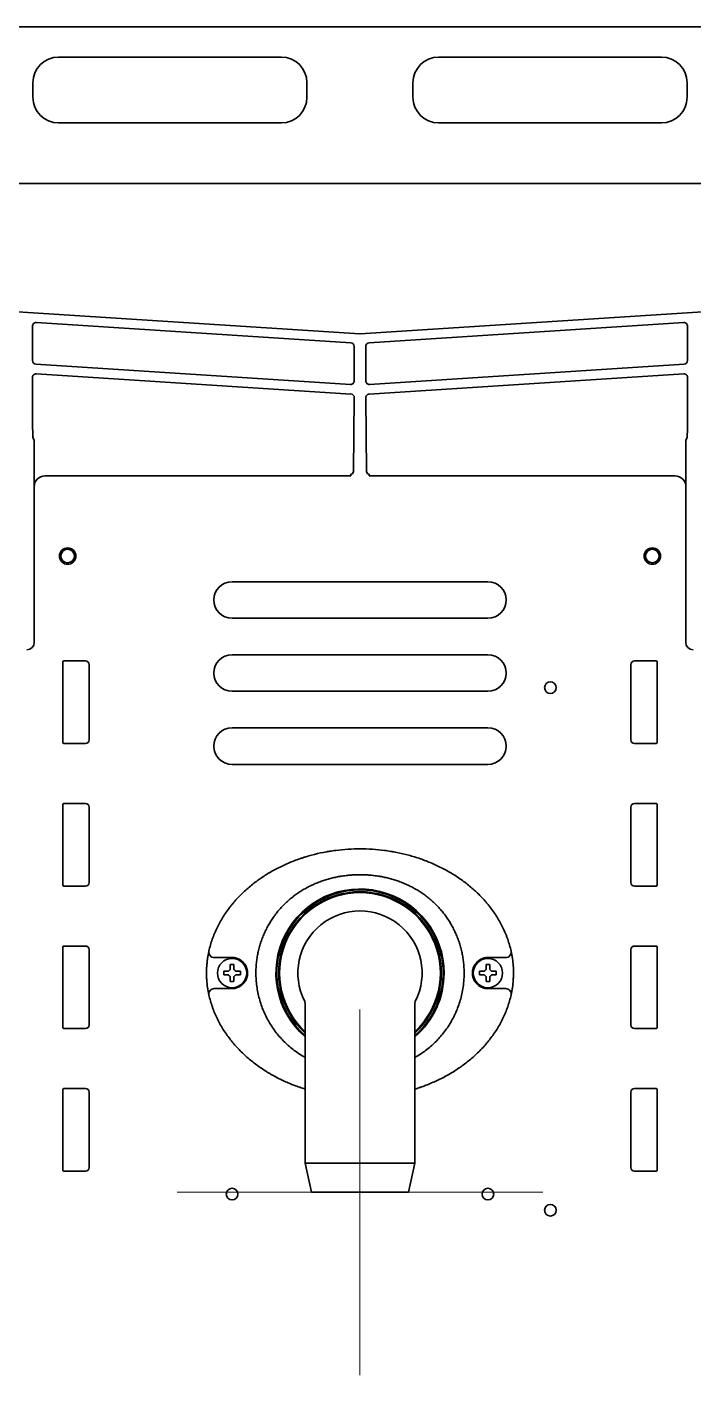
# Model space of a CAD drawing. Extents: x 6336 to 10269, y -393 to 3204.
# Drawn here: x 8711.9 to 8894.2, y 2776.6 to 3145.5 of the extents above; entities that cross this region are included whole.
import ezdxf

# ---------------------------------------------------------------- set-up
doc = ezdxf.new("R2010")
doc.units = 0
doc.header["$LTSCALE"] = 5
doc.layers.get('0').update_dxf_attribs({"linetype": 'CONTINUOUS', "lineweight": 0})
doc.layers.add('1', color=7, linetype='CONTINUOUS', true_color=0xffffff)

msp = doc.modelspace()

# ---------------------------------------------------------------- linework, layer by layer
at = {"color": 6}
for p, q in [((8803.07, 2876.63), (8803.07, 2776.63)), ((8753.07, 2826.63), (8853.07, 2826.63))]:
    msp.add_line(p, q, dxfattribs=at)
at = {"layer": '1', "color": 7, "linetype": 'Continuous', "lineweight": 35}
for p, q in [((9175.07, 3145.53), (8431.07, 3145.53)), ((8781.57, 3137.28), (8720.57, 3137.28)), ((8885.57, 3137.28), (8824.57, 3137.28)), ((8713.57, 3130.28), (8713.57, 3126.28)), ((8788.57, 3126.28), (8788.57, 3130.28)), ((8817.57, 3130.28), (8817.57, 3126.28)), ((8892.57, 3126.28), (8892.57, 3130.28)), ((8720.57, 3119.28), (8781.57, 3119.28)), ((8824.57, 3119.28), (8885.57, 3119.28)), ((9123.12, 3102.69), (8483.03, 3102.69)), ((9123.12, 3102.68), (8483.03, 3102.68)), ((8803.01, 3061.55), (8703.23, 3067.98)), ((8902.92, 3067.98), (8803.14, 3061.55)), ((8713.44, 3054.23), (8713.44, 3063.64)), ((8714.51, 3064.63), (8800.57, 3059.09)), ((8805.58, 3059.09), (8891.64, 3064.63)), ((8892.7, 3063.64), (8892.7, 3054.23)), ((8801.5, 3058.09), (8801.5, 3048.69)), ((8804.64, 3048.69), (8804.64, 3058.09)), ((8714.38, 3053.23), (8800.44, 3047.69)), ((8891.77, 3053.23), (8805.71, 3047.69)), ((8713.44, 3049.61), (8713.44, 3041.63)), ((8800.57, 3045.06), (8714.51, 3050.61)), ((8805.58, 3045.06), (8891.64, 3050.61)), ((8892.7, 3049.61), (8892.7, 3041.63)), ((8801.29, 3023.92), (8801.51, 3044.1)), ((8804.85, 3023.92), (8804.64, 3044.06)), ((8713.58, 3033.24), (8713.88, 3032.34)), ((8892.56, 3033.24), (8892.26, 3032.34)), ((8713.88, 3032.34), (8713.88, 3022.12)), ((8892.26, 3032.34), (8892.26, 3022.12)), ((8716.9, 3022.69), (8800.56, 3022.69)), ((8800.56, 3023.19), (8800.56, 3022.69)), ((8801.06, 3023.24), (8801.29, 3023.92)), ((8805.08, 3023.24), (8804.85, 3023.92)), ((8805.58, 3023.19), (8805.58, 3022.69)), ((8889.25, 3022.69), (8805.58, 3022.69)), ((8713.9, 3019.69), (8713.94, 3019.56)), ((8713.94, 2977.12), (8713.94, 3019.56)), ((8892.25, 3019.69), (8892.2, 3019.56)), ((8892.2, 2977.12), (8892.2, 3019.56)), ((8768.07, 2993.73), (8838.07, 2993.73)), ((8838.07, 2983.73), (8768.07, 2983.73)), ((8768.07, 2973.73), (8838.07, 2973.73)), ((8721.77, 2949.73), (8721.77, 2971.73)), ((8722.07, 2972.03), (8727.97, 2972.03)), ((8728.97, 2971.03), (8728.97, 2950.43)), ((8877.17, 2971.03), (8877.17, 2950.43)), ((8884.07, 2972.03), (8878.17, 2972.03)), ((8884.37, 2949.73), (8884.37, 2971.73)), ((8838.07, 2963.73), (8768.07, 2963.73)), ((8768.07, 2953.73), (8838.07, 2953.73)), ((8727.97, 2949.43), (8722.07, 2949.43)), ((8878.17, 2949.43), (8884.07, 2949.43)), ((8838.07, 2943.73), (8768.07, 2943.73)), ((8722.07, 2933.03), (8727.97, 2933.03)), ((8884.07, 2933.03), (8878.17, 2933.03)), ((8721.77, 2910.73), (8721.77, 2932.73)), ((8728.97, 2932.03), (8728.97, 2911.43)), ((8877.17, 2932.03), (8877.17, 2911.43)), ((8884.37, 2910.73), (8884.37, 2932.73)), ((8727.97, 2910.43), (8722.07, 2910.43)), ((8878.17, 2910.43), (8884.07, 2910.43)), ((8721.77, 2871.73), (8721.77, 2893.73)), ((8722.07, 2894.03), (8727.97, 2894.03)), ((8728.97, 2893.03), (8728.97, 2872.43)), ((8877.17, 2893.03), (8877.17, 2872.43)), ((8884.07, 2894.03), (8878.17, 2894.03)), ((8884.37, 2871.73), (8884.37, 2893.73)), ((8765.77, 2886.63), (8765.77, 2887.13)), ((8765.77, 2886.13), (8765.77, 2886.63)), ((8770.37, 2887.13), (8770.37, 2886.63)), ((8770.37, 2886.63), (8770.37, 2886.13)), ((8835.77, 2886.63), (8835.77, 2887.13)), ((8835.77, 2886.13), (8835.77, 2886.63)), ((8840.37, 2887.13), (8840.37, 2886.63)), ((8840.37, 2886.63), (8840.37, 2886.13)), ((8787.94, 2878.88), (8788.07, 2878.19)), ((8788.07, 2878.19), (8788.07, 2834.63)), ((8818.07, 2834.63), (8818.07, 2878.26)), ((8818.23, 2878.94), (8818.21, 2878.88)), ((8727.97, 2871.43), (8722.07, 2871.43)), ((8878.17, 2871.43), (8884.07, 2871.43)), ((8721.77, 2832.73), (8721.77, 2854.73)), ((8722.07, 2855.03), (8727.97, 2855.03)), ((8728.97, 2854.03), (8728.97, 2833.43)), ((8877.17, 2854.03), (8877.17, 2833.43)), ((8884.07, 2855.03), (8878.17, 2855.03)), ((8884.37, 2832.73), (8884.37, 2854.73)), ((8788.07, 2834.63), (8789.82, 2826.63)), ((8788.07, 2834.63), (8803.07, 2834.63)), ((8803.07, 2834.63), (8818.07, 2834.63)), ((8816.32, 2826.63), (8818.07, 2834.63)), ((8727.97, 2832.43), (8722.07, 2832.43)), ((8878.17, 2832.43), (8884.07, 2832.43)), ((8789.82, 2826.63), (8803.07, 2826.63)), ((8803.07, 2826.63), (8816.32, 2826.63))]:
    msp.add_line(p, q, dxfattribs=at)
for centre, radius in [((8723.07, 3000.73), 2.25), ((8883.07, 3000.73), 2.25), ((8723.07, 3000.73), 1.85), ((8883.07, 3000.73), 1.85), ((8855.17, 2964.73), 1.6), ((8768.07, 2886.63), 4), ((8838.07, 2886.63), 4), ((8768.07, 2826.13), 1.6), ((8838.07, 2826.13), 1.6), ((8855.17, 2821.73), 1.6)]:
    msp.add_circle(centre, radius, dxfattribs=at)
for centre, radius, start, end in [((8720.57, 3130.28), 7, 90, 180), ((8781.57, 3130.28), 7, 0, 90), ((8824.57, 3130.28), 7, 90, 180), ((8885.57, 3130.28), 7, 0, 90), ((8720.57, 3126.28), 7, 180, 270), ((8781.57, 3126.28), 7, 270, 0), ((8824.57, 3126.28), 7, 180, 270), ((8885.57, 3126.28), 7, 270, 0), ((8768.07, 2988.73), 5, 90, 270), ((8838.07, 2988.73), 5, 270, 90), ((8768.07, 2968.73), 5, 90, 270), ((8838.07, 2968.73), 5, 270, 90), ((8722.07, 2971.73), 0.3, 90, 180), ((8727.97, 2971.03), 1, 0, 90), ((8878.17, 2971.03), 1, 90, 180), ((8884.07, 2971.73), 0.3, 0, 90), ((8768.07, 2948.73), 5, 90, 270), ((8838.07, 2948.73), 5, 270, 90), ((8722.07, 2949.73), 0.3, 180, 270), ((8727.97, 2950.43), 1, 270, 0), ((8878.17, 2950.43), 1, 180, 270), ((8884.07, 2949.73), 0.3, 270, 0), ((8722.07, 2932.73), 0.3, 90, 180), ((8727.97, 2932.03), 1, 0, 90), ((8878.17, 2932.03), 1, 90, 180), ((8884.07, 2932.73), 0.3, 0, 90), ((8722.07, 2910.73), 0.3, 180, 270), ((8727.97, 2911.43), 1, 270, 0), ((8878.17, 2911.43), 1, 180, 270), ((8884.07, 2910.73), 0.3, 270, 0), ((8803.07, 2886.63), 23, 0, 229.2919), ((8803.07, 2886.63), 22.75, 311.2537, 228.7462), ((8803.07, 2886.63), 22.25, 90, 227.6156), ((8803.07, 2886.63), 22, 312.9883, 227.0118), ((8803.07, 2886.63), 22.25, 312.3844, 90), ((8803.07, 2886.63), 17, 332.905, 207.0951), ((8722.07, 2893.73), 0.3, 90, 180), ((8727.97, 2893.03), 1, 0, 90), ((8878.17, 2893.03), 1, 90, 180), ((8884.07, 2893.73), 0.3, 0, 90), ((8803.07, 2886.63), 23, 310.7025, 0), ((8722.07, 2871.73), 0.3, 180, 270), ((8727.97, 2872.43), 1, 270, 0), ((8878.17, 2872.43), 1, 180, 270), ((8884.07, 2871.73), 0.3, 270, 0), ((8722.07, 2854.73), 0.3, 90, 180), ((8727.97, 2854.03), 1, 0, 90), ((8878.17, 2854.03), 1, 90, 180), ((8884.07, 2854.73), 0.3, 0, 90), ((8727.97, 2833.43), 1, 270, 0), ((8878.17, 2833.43), 1, 180, 270), ((8722.07, 2832.73), 0.3, 180, 270), ((8884.07, 2832.73), 0.3, 270, 0)]:
    msp.add_arc(centre, radius, start, end, dxfattribs=at)
for centre, major_axis, ratio, start_param, end_param in [((8714.44, 3063.64), (0.31, -0.951), 0.999681, 2.763221, 4.39732), ((8891.7, 3063.64), (-0.31, -0.951), 0.999681, 1.885865, 3.519964), ((8800.5, 3058.09), (-0.322, -0.947), 0.999705, 1.898664, 3.404327), ((8803.07, 3062.55), (0, -1), 0.999724, 6.218957, 6.347414), ((8805.64, 3058.09), (0.322, -0.947), 0.999705, 2.878858, 4.384521), ((8714.44, 3054.23), (-0.322, -0.947), 0.999705, 5.040257, 6.54592), ((8891.7, 3054.23), (0.322, -0.947), 0.999705, 6.020451, 7.526114), ((8800.5, 3048.69), (0.31, -0.951), 0.999681, 5.904814, 7.538913), ((8805.64, 3048.69), (-0.31, -0.951), 0.999681, 5.027458, 6.661557), ((8800.51, 3044.1), (-0.323, -0.95), 0.997066, 1.898664, 3.404327), ((8892.56, 3041.63), (0, 8.4), 0.017452, 3.19388, 4.712309), ((8800.56, 3023.24), (0.5, 0), 0.104816, 4.712389, 6.265732), ((8805.58, 3023.24), (0.5, 0), 0.104816, 3.159046, 4.712389), ((8889.25, 3019.68), (-0.95, -2.85), 0.997972, 1.89276, 3.462643), ((8894.2, 2977.12), (-0.63, -1.9), 0.999618, 5.034353, 6.604236), ((8763.2, 2892.3), (1.46, -0.32), 0.959106, 3.141593, 4.921712), ((8842.95, 2892.3), (-1.46, -0.32), 0.959106, 1.361474, 3.141593), ((8842.95, 2880.95), (-1.46, 0.32), 0.959106, 3.141593, 4.921712)]:
    msp.add_ellipse(centre, major_axis=major_axis, ratio=ratio, start_param=start_param, end_param=end_param, dxfattribs=at)
at = {"layer": '1', "color": 7, "linetype": 'Continuous', "lineweight": 35, "extrusion": (0, 0, -1)}
for centre, major_axis, ratio, start_param, end_param in [((8713.59, 3041.63), (0, 8.4), 0.017452, 3.19388, 4.712309), ((8716.9, 3019.68), (0.95, -2.85), 0.997972, 1.89276, 3.462643), ((8711.94, 2977.12), (0.63, -1.9), 0.999618, 5.034353, 6.604236), ((8763.2, 2880.95), (1.46, 0.32), 0.959106, 3.141593, 4.921712)]:
    msp.add_ellipse(centre, major_axis=major_axis, ratio=ratio, start_param=start_param, end_param=end_param, dxfattribs=at)
at = {"layer": '1', "color": 7, "linetype": 'Continuous', "lineweight": 35}
for points in [[(8714.51, 3050.61), (8714.46, 3050.61), (8714.37, 3050.61), (8714.23, 3050.59), (8714.1, 3050.55), (8713.98, 3050.5), (8713.86, 3050.43), (8713.76, 3050.34), (8713.66, 3050.24), (8713.58, 3050.13), (8713.52, 3050.01), (8713.48, 3049.88), (8713.45, 3049.74), (8713.44, 3049.65), (8713.44, 3049.61)], [(8891.64, 3050.61), (8891.69, 3050.61), (8891.78, 3050.61), (8891.91, 3050.59), (8892.04, 3050.55), (8892.17, 3050.5), (8892.28, 3050.43), (8892.39, 3050.34), (8892.48, 3050.24), (8892.56, 3050.13), (8892.62, 3050.01), (8892.67, 3049.88), (8892.7, 3049.74), (8892.7, 3049.65), (8892.7, 3049.61)], [(8804.64, 3044.06), (8804.64, 3044.11), (8804.65, 3044.2), (8804.68, 3044.34), (8804.72, 3044.47), (8804.79, 3044.59), (8804.87, 3044.7), (8804.96, 3044.8), (8805.07, 3044.89), (8805.18, 3044.96), (8805.31, 3045.01), (8805.44, 3045.05), (8805.53, 3045.06), (8805.58, 3045.06)], [(8713.88, 3032.34), (8713.88, 3032.34), (8713.88, 3032.34), (8713.88, 3032.34)], [(8892.26, 3032.34), (8892.26, 3032.34), (8892.26, 3032.34), (8892.26, 3032.34)], [(8763.65, 2890.88), (8763.58, 2890.88), (8763.51, 2890.88), (8763.44, 2890.87)], [(8768.07, 2890.88), (8766.6, 2890.88), (8765.12, 2890.88), (8763.65, 2890.88)], [(8767.57, 2887.63), (8767.57, 2887.68), (8767.57, 2887.79), (8767.57, 2887.95), (8767.57, 2888.11), (8767.57, 2888.26), (8767.57, 2888.42), (8767.57, 2888.57), (8767.57, 2888.74), (8767.57, 2888.86), (8767.57, 2888.93)], [(8767.57, 2888.93), (8767.74, 2888.93), (8768.07, 2888.93), (8768.41, 2888.93), (8768.57, 2888.93)], [(8837.57, 2887.63), (8837.57, 2887.68), (8837.57, 2887.79), (8837.57, 2887.95), (8837.57, 2888.11), (8837.57, 2888.26), (8837.57, 2888.42), (8837.57, 2888.57), (8837.57, 2888.74), (8837.57, 2888.86), (8837.57, 2888.93)], [(8837.57, 2888.93), (8837.74, 2888.93), (8838.07, 2888.93), (8838.41, 2888.93), (8838.57, 2888.93)], [(8842.5, 2890.88), (8841.02, 2890.88), (8839.55, 2890.88), (8838.07, 2890.88)], [(8842.71, 2890.87), (8842.64, 2890.88), (8842.57, 2890.88), (8842.5, 2890.88)], [(8767.07, 2886.13), (8767.02, 2886.13), (8766.91, 2886.13), (8766.75, 2886.13), (8766.59, 2886.13), (8766.43, 2886.13), (8766.28, 2886.13), (8766.13, 2886.13), (8765.96, 2886.13), (8765.84, 2886.13), (8765.77, 2886.13)], [(8767.07, 2887.13), (8767.1, 2887.15), (8767.14, 2887.2), (8767.22, 2887.27), (8767.29, 2887.34), (8767.36, 2887.41), (8767.43, 2887.48), (8767.5, 2887.55), (8767.55, 2887.6), (8767.57, 2887.63)], [(8767.57, 2885.63), (8767.55, 2885.65), (8767.5, 2885.7), (8767.42, 2885.78), (8767.35, 2885.85), (8767.28, 2885.92), (8767.21, 2885.99), (8767.14, 2886.06), (8767.1, 2886.1), (8767.07, 2886.13)], [(8768.57, 2887.63), (8768.6, 2887.6), (8768.65, 2887.55), (8768.72, 2887.48), (8768.8, 2887.4), (8768.87, 2887.33), (8768.93, 2887.26), (8769, 2887.2), (8769.05, 2887.15), (8769.07, 2887.13)], [(8769.07, 2886.13), (8769.05, 2886.1), (8769, 2886.05), (8768.93, 2885.98), (8768.86, 2885.91), (8768.79, 2885.84), (8768.72, 2885.77), (8768.64, 2885.7), (8768.6, 2885.65), (8768.57, 2885.63)], [(8768.57, 2885.63), (8768.57, 2885.57), (8768.57, 2885.46), (8768.57, 2885.3), (8768.57, 2885.14), (8768.57, 2884.99), (8768.57, 2884.84), (8768.57, 2884.68), (8768.57, 2884.51), (8768.57, 2884.39), (8768.57, 2884.33)], [(8769.07, 2887.13), (8769.13, 2887.13), (8769.24, 2887.13), (8769.4, 2887.13), (8769.56, 2887.13), (8769.71, 2887.13), (8769.86, 2887.13), (8770.02, 2887.13), (8770.19, 2887.13), (8770.31, 2887.13), (8770.37, 2887.13)], [(8837.07, 2886.13), (8837.02, 2886.13), (8836.91, 2886.13), (8836.75, 2886.13), (8836.59, 2886.13), (8836.43, 2886.13), (8836.28, 2886.13), (8836.13, 2886.13), (8835.96, 2886.13), (8835.84, 2886.13), (8835.77, 2886.13)], [(8837.07, 2887.13), (8837.1, 2887.15), (8837.14, 2887.2), (8837.22, 2887.27), (8837.29, 2887.34), (8837.36, 2887.41), (8837.43, 2887.48), (8837.5, 2887.55), (8837.55, 2887.6), (8837.57, 2887.63)], [(8837.57, 2885.63), (8837.55, 2885.65), (8837.5, 2885.7), (8837.42, 2885.78), (8837.35, 2885.85), (8837.28, 2885.92), (8837.21, 2885.99), (8837.14, 2886.06), (8837.1, 2886.1), (8837.07, 2886.13)], [(8838.57, 2887.63), (8838.6, 2887.6), (8838.65, 2887.55), (8838.72, 2887.48), (8838.8, 2887.4), (8838.87, 2887.33), (8838.93, 2887.26), (8839, 2887.2), (8839.05, 2887.15), (8839.07, 2887.13)], [(8839.07, 2886.13), (8839.05, 2886.1), (8839, 2886.05), (8838.93, 2885.98), (8838.86, 2885.91), (8838.79, 2885.84), (8838.72, 2885.77), (8838.64, 2885.7), (8838.6, 2885.65), (8838.57, 2885.63)], [(8838.57, 2885.63), (8838.57, 2885.57), (8838.57, 2885.46), (8838.57, 2885.3), (8838.57, 2885.14), (8838.57, 2884.99), (8838.57, 2884.84), (8838.57, 2884.68), (8838.57, 2884.51), (8838.57, 2884.39), (8838.57, 2884.33)], [(8839.07, 2887.13), (8839.13, 2887.13), (8839.24, 2887.13), (8839.4, 2887.13), (8839.56, 2887.13), (8839.71, 2887.13), (8839.86, 2887.13), (8840.02, 2887.13), (8840.19, 2887.13), (8840.31, 2887.13), (8840.37, 2887.13)], [(8763.44, 2882.38), (8763.51, 2882.38), (8763.58, 2882.38), (8763.65, 2882.38)], [(8763.65, 2882.38), (8765.12, 2882.38), (8766.6, 2882.38), (8768.07, 2882.38)], [(8768.57, 2884.33), (8768.41, 2884.33), (8768.07, 2884.33), (8767.74, 2884.33), (8767.57, 2884.33)], [(8838.57, 2884.33), (8838.41, 2884.33), (8838.07, 2884.33), (8837.74, 2884.33), (8837.57, 2884.33)], [(8838.07, 2882.38), (8839.55, 2882.38), (8841.02, 2882.38), (8842.5, 2882.38)], [(8842.5, 2882.38), (8842.57, 2882.38), (8842.64, 2882.38), (8842.71, 2882.38)]]:
    msp.add_open_spline(points, degree=3, dxfattribs=at)
for points, degree, knots in [([(8713.88, 3022.12), (8713.88, 3022.09), (8713.88, 3022.06), (8713.88, 3022.01), (8713.88, 3021.93), (8713.88, 3021.84), (8713.88, 3021.68), (8713.88, 3021.57), (8713.88, 3021.41), (8713.88, 3021.36), (8713.88, 3021.28), (8713.88, 3021.25), (8713.88, 3021.2), (8713.88, 3021.17), (8713.89, 3021.04), (8713.89, 3020.94), (8713.89, 3020.74), (8713.89, 3020.64), (8713.89, 3020.45), (8713.89, 3020.35), (8713.89, 3020.16), (8713.89, 3020.06), (8713.9, 3019.92), (8713.9, 3019.87), (8713.9, 3019.8), (8713.9, 3019.77), (8713.9, 3019.73), (8713.9, 3019.71), (8713.9, 3019.7), (8713.9, 3019.69)], 3, [0, 0, 0, 0, 0.03125, 0.03125, 0.0625, 0.125, 0.125, 0.25, 0.25, 0.3125, 0.3125, 0.34375, 0.34375, 0.375, 0.375, 0.5, 0.5, 0.625, 0.625, 0.75, 0.75, 0.875, 0.875, 0.9375, 0.9375, 0.96875, 0.984375, 0.984375, 1, 1, 1, 1]), ([(8892.26, 3022.12), (8892.26, 3022.09), (8892.26, 3022.06), (8892.26, 3022.01), (8892.26, 3021.93), (8892.26, 3021.84), (8892.26, 3021.68), (8892.26, 3021.57), (8892.26, 3021.41), (8892.26, 3021.36), (8892.26, 3021.28), (8892.26, 3021.25), (8892.26, 3021.2), (8892.26, 3021.17), (8892.26, 3021.04), (8892.26, 3020.94), (8892.26, 3020.74), (8892.26, 3020.64), (8892.26, 3020.45), (8892.25, 3020.35), (8892.25, 3020.16), (8892.25, 3020.06), (8892.25, 3019.92), (8892.25, 3019.87), (8892.25, 3019.8), (8892.25, 3019.77), (8892.25, 3019.73), (8892.25, 3019.71), (8892.25, 3019.7), (8892.25, 3019.69)], 3, [0, 0, 0, 0, 0.03125, 0.03125, 0.0625, 0.125, 0.125, 0.25, 0.25, 0.3125, 0.3125, 0.34375, 0.34375, 0.375, 0.375, 0.5, 0.5, 0.625, 0.625, 0.75, 0.75, 0.875, 0.875, 0.9375, 0.9375, 0.96875, 0.984375, 0.984375, 1, 1, 1, 1]), ([(8761.73, 2892.62), (8761.86, 2893.17), (8761.99, 2893.72), (8762.3, 2894.81), (8762.64, 2895.88), (8763.05, 2896.94), (8763.32, 2897.59), (8763.37, 2897.72), (8763.48, 2897.98), (8763.65, 2898.37), (8763.83, 2898.75), (8764.2, 2899.51), (8764.46, 2900.01), (8765, 2900.99), (8765.28, 2901.47), (8765.87, 2902.42), (8766.18, 2902.88), (8766.82, 2903.8), (8767.16, 2904.26), (8767.67, 2904.92), (8767.85, 2905.14), (8768.12, 2905.47), (8768.21, 2905.58), (8768.39, 2905.8), (8768.84, 2906.33), (8769.31, 2906.86), (8770.08, 2907.67), (8770.87, 2908.47), (8772.1, 2909.61), (8772.96, 2910.33), (8773.83, 2911.04), (8774.27, 2911.38), (8774.95, 2911.88), (8775.18, 2912.04), (8775.52, 2912.29), (8775.64, 2912.37), (8775.87, 2912.53), (8775.99, 2912.61), (8776.57, 2913), (8777.04, 2913.31), (8778.47, 2914.2), (8779.45, 2914.75), (8781.43, 2915.78), (8782.44, 2916.26), (8784.5, 2917.14), (8785.55, 2917.54), (8786.74, 2917.95), (8786.88, 2918), (8787.15, 2918.09), (8787.28, 2918.13), (8787.68, 2918.26), (8787.95, 2918.35), (8788.76, 2918.59), (8789.3, 2918.75), (8790.93, 2919.19), (8792.02, 2919.44), (8793.4, 2919.71), (8793.82, 2919.79), (8794.24, 2919.86), (8794.51, 2919.91), (8794.65, 2919.93), (8795.35, 2920.05), (8795.9, 2920.13), (8797.57, 2920.34), (8798.68, 2920.45), (8800.91, 2920.59), (8802.02, 2920.63), (8804.24, 2920.62), (8805.35, 2920.59), (8807.58, 2920.44), (8808.69, 2920.33), (8810.36, 2920.11), (8810.91, 2920.03), (8811.61, 2919.91), (8811.75, 2919.89), (8812.02, 2919.84), (8812.44, 2919.77), (8812.85, 2919.69), (8814.23, 2919.42), (8815.32, 2919.16), (8816.93, 2918.72), (8817.47, 2918.57), (8818.53, 2918.24), (8819.06, 2918.07), (8820.63, 2917.53), (8821.66, 2917.13), (8823.71, 2916.25), (8824.71, 2915.78), (8826.2, 2915.01), (8826.7, 2914.74), (8827.43, 2914.32), (8827.67, 2914.18), (8828.04, 2913.97), (8828.16, 2913.89), (8828.4, 2913.75), (8829, 2913.38), (8829.59, 2913), (8830.52, 2912.37), (8830.98, 2912.04), (8831.87, 2911.38), (8832.32, 2911.04), (8833.18, 2910.33), (8834.04, 2909.61), (8834.86, 2908.86), (8835.66, 2908.08), (8836.06, 2907.68), (8836.83, 2906.86), (8837.2, 2906.44), (8837.66, 2905.91), (8837.75, 2905.8), (8837.94, 2905.58), (8838.21, 2905.26), (8838.47, 2904.93), (8838.99, 2904.26), (8839.32, 2903.81), (8839.96, 2902.89), (8840.27, 2902.42), (8840.86, 2901.47), (8841.14, 2900.99), (8841.69, 2900.01), (8841.94, 2899.52), (8842.43, 2898.51), (8842.66, 2897.99), (8842.93, 2897.34), (8842.99, 2897.21), (8843.09, 2896.95), (8843.14, 2896.82), (8843.29, 2896.42), (8843.39, 2896.15), (8843.67, 2895.35), (8843.84, 2894.81), (8844.15, 2893.72), (8844.29, 2893.18), (8844.41, 2892.62)], 3, [0, 0, 0, 0, 0.015625, 0.015625, 0.03125, 0.046875, 0.046875, 0.050781, 0.050781, 0.054687, 0.0625, 0.0625, 0.078125, 0.078125, 0.09375, 0.09375, 0.109375, 0.109375, 0.125, 0.125, 0.132812, 0.132812, 0.136719, 0.136719, 0.140625, 0.15625, 0.15625, 0.171875, 0.1875, 0.203125, 0.203125, 0.21875, 0.21875, 0.226562, 0.226562, 0.230469, 0.230469, 0.234375, 0.234375, 0.25, 0.25, 0.28125, 0.28125, 0.3125, 0.3125, 0.34375, 0.34375, 0.347656, 0.347656, 0.351562, 0.351562, 0.359375, 0.359375, 0.375, 0.375, 0.40625, 0.40625, 0.414062, 0.417969, 0.417969, 0.421875, 0.421875, 0.4375, 0.4375, 0.46875, 0.46875, 0.5, 0.5, 0.53125, 0.53125, 0.5625, 0.5625, 0.578125, 0.578125, 0.582031, 0.582031, 0.585937, 0.59375, 0.59375, 0.625, 0.625, 0.640625, 0.640625, 0.65625, 0.65625, 0.6875, 0.6875, 0.71875, 0.71875, 0.734375, 0.734375, 0.742187, 0.742187, 0.746094, 0.746094, 0.75, 0.765625, 0.765625, 0.78125, 0.78125, 0.796875, 0.796875, 0.8125, 0.828125, 0.828125, 0.84375, 0.84375, 0.859375, 0.859375, 0.863281, 0.863281, 0.867187, 0.875, 0.875, 0.890625, 0.890625, 0.90625, 0.90625, 0.921875, 0.921875, 0.9375, 0.9375, 0.953125, 0.953125, 0.957031, 0.957031, 0.960937, 0.960937, 0.96875, 0.96875, 0.984375, 0.984375, 1, 1, 1, 1]), ([(8831.56, 2886.63), (8831.56, 2892.23), (8827.1, 2902.42), (8823.01, 2906.16), (8819.03, 2909.8), (8813.75, 2911.71), (8808.67, 2913.54), (8797.48, 2913.54), (8792.4, 2911.71), (8787.12, 2909.81), (8783.14, 2906.16), (8779.05, 2902.43), (8774.59, 2892.23), (8774.59, 2886.63)], 2, [0, 0, 0, 0.125, 0.25, 0.25, 0.375, 0.375, 0.5, 0.625, 0.625, 0.75, 0.75, 0.875, 1, 1, 1]), ([(8761.36, 2890.59), (8761.38, 2890.7), (8761.41, 2890.93), (8761.45, 2891.14), (8761.47, 2891.27), (8761.47, 2891.3), (8761.48, 2891.35), (8761.5, 2891.43), (8761.51, 2891.51), (8761.54, 2891.66), (8761.55, 2891.75), (8761.58, 2891.86), (8761.58, 2891.89), (8761.59, 2891.93), (8761.59, 2891.95), (8761.61, 2892.02), (8761.62, 2892.1), (8761.64, 2892.18), (8761.65, 2892.23), (8761.65, 2892.25), (8761.66, 2892.29), (8761.67, 2892.3), (8761.68, 2892.39), (8761.7, 2892.45), (8761.71, 2892.52), (8761.72, 2892.54), (8761.72, 2892.58), (8761.73, 2892.59), (8761.73, 2892.61), (8761.73, 2892.61), (8761.73, 2892.62)], 3, [0, 0, 0, 0, 0.125, 0.25, 0.25, 0.28125, 0.28125, 0.3125, 0.375, 0.375, 0.5, 0.5, 0.53125, 0.53125, 0.5625, 0.5625, 0.625, 0.6875, 0.6875, 0.71875, 0.71875, 0.75, 0.75, 0.875, 0.875, 0.9375, 0.9375, 0.96875, 0.96875, 1, 1, 1, 1]), ([(8844.41, 2892.62), (8844.41, 2892.61), (8844.42, 2892.61), (8844.42, 2892.59), (8844.43, 2892.56), (8844.43, 2892.52), (8844.45, 2892.45), (8844.46, 2892.39), (8844.48, 2892.3), (8844.48, 2892.29), (8844.49, 2892.25), (8844.5, 2892.2), (8844.51, 2892.14), (8844.54, 2892.02), (8844.56, 2891.94), (8844.58, 2891.82), (8844.58, 2891.8), (8844.59, 2891.75), (8844.6, 2891.68), (8844.62, 2891.61), (8844.64, 2891.46), (8844.66, 2891.36), (8844.69, 2891.2), (8844.7, 2891.14), (8844.72, 2891.03), (8844.73, 2890.98), (8844.75, 2890.82), (8844.77, 2890.7), (8844.78, 2890.59)], 3, [0, 0, 0, 0, 0.03125, 0.03125, 0.0625, 0.125, 0.125, 0.25, 0.25, 0.28125, 0.28125, 0.3125, 0.375, 0.375, 0.5, 0.5, 0.53125, 0.53125, 0.5625, 0.625, 0.625, 0.75, 0.75, 0.8125, 0.8125, 0.875, 0.875, 1, 1, 1, 1]), ([(8761.07, 2886.63), (8761.07, 2886.65), (8761.07, 2886.67), (8761.07, 2886.71), (8761.07, 2886.77), (8761.07, 2886.92), (8761.08, 2887.21), (8761.09, 2887.79), (8761.14, 2888.61), (8761.2, 2889.27), (8761.27, 2889.93), (8761.31, 2890.26), (8761.36, 2890.59)], 3, [0, 0, 0, 0, 0.015625, 0.015625, 0.03125, 0.0625, 0.125, 0.25, 0.5, 0.75, 0.75, 1, 1, 1, 1]), ([(8763.44, 2890.87), (8763.42, 2890.87), (8763.39, 2890.87), (8763.35, 2890.87), (8763.33, 2890.87), (8763.3, 2890.87), (8763.29, 2890.87), (8763.26, 2890.87), (8763.25, 2890.87), (8763.24, 2890.87), (8763.23, 2890.87), (8763.23, 2890.87), (8763.22, 2890.86), (8763.21, 2890.86), (8763.21, 2890.86), (8763.2, 2890.86), (8763.2, 2890.86), (8763.2, 2890.86), (8763.2, 2890.86), (8763.2, 2890.86)], 3, [0, 0, 0, 0, 0.25, 0.25, 0.5, 0.5, 0.625, 0.625, 0.75, 0.75, 0.8125, 0.8125, 0.875, 0.875, 0.9375, 0.9375, 0.96875, 0.96875, 1, 1, 1, 1]), ([(8771.58, 2889.03), (8771.55, 2889.07), (8771.52, 2889.11), (8771.47, 2889.18), (8771.44, 2889.22), (8771.35, 2889.33), (8771.29, 2889.4), (8771.11, 2889.61), (8770.98, 2889.73), (8770.78, 2889.91), (8770.71, 2889.96), (8770.57, 2890.07), (8770.5, 2890.12), (8770.28, 2890.26), (8770.13, 2890.35), (8769.95, 2890.44), (8769.91, 2890.46), (8769.83, 2890.49), (8769.79, 2890.51), (8769.68, 2890.56), (8769.6, 2890.59), (8769.37, 2890.68), (8769.21, 2890.72), (8768.89, 2890.8), (8768.73, 2890.83), (8768.41, 2890.87), (8768.24, 2890.88), (8768.07, 2890.88)], 3, [0, 0, 0, 0, 0.03125, 0.03125, 0.0625, 0.0625, 0.125, 0.125, 0.25, 0.25, 0.3125, 0.3125, 0.375, 0.375, 0.5, 0.5, 0.53125, 0.53125, 0.5625, 0.5625, 0.625, 0.625, 0.75, 0.75, 0.875, 0.875, 1, 1, 1, 1]), ([(8768.57, 2888.93), (8768.57, 2888.72), (8768.57, 2888.51), (8768.57, 2888.19), (8768.57, 2888.08), (8768.57, 2887.85), (8768.57, 2887.74), (8768.57, 2887.63)], 3, [0, 0, 0, 0, 0.5, 0.5, 0.75, 0.75, 1, 1, 1, 1]), ([(8772.32, 2886.63), (8772.32, 2886.68), (8772.32, 2886.74), (8772.32, 2886.85), (8772.31, 2886.9), (8772.3, 2887.07), (8772.29, 2887.18), (8772.25, 2887.39), (8772.23, 2887.5), (8772.18, 2887.71), (8772.16, 2887.81), (8772.11, 2887.97), (8772.09, 2888.02), (8772.06, 2888.09), (8772.05, 2888.12), (8772.03, 2888.17), (8772.02, 2888.19), (8771.97, 2888.32), (8771.93, 2888.42), (8771.79, 2888.7), (8771.69, 2888.87), (8771.58, 2889.03)], 3, [0, 0, 0, 0, 0.0625, 0.0625, 0.125, 0.125, 0.25, 0.25, 0.375, 0.375, 0.5, 0.5, 0.5625, 0.5625, 0.59375, 0.59375, 0.625, 0.625, 0.75, 0.75, 1, 1, 1, 1]), ([(8834.57, 2889.03), (8834.54, 2888.99), (8834.51, 2888.95), (8834.46, 2888.86), (8834.43, 2888.82), (8834.36, 2888.69), (8834.31, 2888.6), (8834.22, 2888.42), (8834.17, 2888.32), (8834.09, 2888.12), (8834.06, 2888.02), (8834.01, 2887.87), (8833.99, 2887.82), (8833.96, 2887.71), (8833.95, 2887.66), (8833.91, 2887.5), (8833.89, 2887.39), (8833.86, 2887.17), (8833.83, 2886.96), (8833.82, 2886.74), (8833.82, 2886.63)], 3, [0, 0, 0, 0, 0.0625, 0.0625, 0.125, 0.125, 0.25, 0.25, 0.375, 0.375, 0.5, 0.5, 0.5625, 0.5625, 0.625, 0.625, 0.75, 0.75, 0.875, 1, 1, 1, 1]), ([(8838.07, 2890.88), (8837.99, 2890.88), (8837.91, 2890.87), (8837.74, 2890.86), (8837.66, 2890.86), (8837.41, 2890.83), (8837.25, 2890.8), (8836.93, 2890.72), (8836.77, 2890.68), (8836.46, 2890.56), (8836.31, 2890.5), (8836.12, 2890.4), (8836.08, 2890.38), (8836.01, 2890.34), (8835.9, 2890.28), (8835.79, 2890.21), (8835.68, 2890.14), (8835.64, 2890.11), (8835.57, 2890.06), (8835.47, 2889.99), (8835.37, 2889.9), (8835.17, 2889.73), (8835.04, 2889.61), (8834.85, 2889.4), (8834.79, 2889.33), (8834.68, 2889.18), (8834.62, 2889.11), (8834.57, 2889.03)], 3, [0, 0, 0, 0, 0.0625, 0.0625, 0.125, 0.125, 0.25, 0.25, 0.375, 0.375, 0.5, 0.5, 0.53125, 0.53125, 0.5625, 0.625, 0.625, 0.65625, 0.65625, 0.6875, 0.75, 0.75, 0.875, 0.875, 0.9375, 0.9375, 1, 1, 1, 1]), ([(8838.57, 2888.93), (8838.57, 2888.72), (8838.57, 2888.51), (8838.57, 2888.19), (8838.57, 2888.08), (8838.57, 2887.85), (8838.57, 2887.74), (8838.57, 2887.63)], 3, [0, 0, 0, 0, 0.5, 0.5, 0.75, 0.75, 1, 1, 1, 1]), ([(8842.95, 2890.86), (8842.95, 2890.86), (8842.94, 2890.86), (8842.94, 2890.86), (8842.93, 2890.86), (8842.92, 2890.86), (8842.92, 2890.87), (8842.91, 2890.87), (8842.91, 2890.87), (8842.89, 2890.87), (8842.88, 2890.87), (8842.86, 2890.87), (8842.85, 2890.87), (8842.82, 2890.87), (8842.8, 2890.87), (8842.75, 2890.87), (8842.73, 2890.87), (8842.71, 2890.87)], 3, [0, 0, 0, 0, 0.0625, 0.0625, 0.125, 0.125, 0.1875, 0.1875, 0.25, 0.25, 0.375, 0.375, 0.5, 0.5, 0.75, 0.75, 1, 1, 1, 1]), ([(8844.78, 2890.59), (8844.88, 2889.94), (8844.95, 2889.28), (8845.05, 2887.95), (8845.07, 2887.29), (8845.07, 2886.63)], 3, [0, 0, 0, 0, 0.5, 0.5, 1, 1, 1, 1]), ([(8761.36, 2882.66), (8761.27, 2883.32), (8761.19, 2883.98), (8761.13, 2884.8), (8761.12, 2884.97), (8761.1, 2885.3), (8761.1, 2885.47), (8761.08, 2885.96), (8761.07, 2886.29), (8761.07, 2886.63)], 3, [0, 0, 0, 0, 0.5, 0.5, 0.625, 0.625, 0.75, 0.75, 1, 1, 1, 1]), ([(8765.77, 2887.13), (8765.98, 2887.13), (8766.19, 2887.13), (8766.51, 2887.13), (8766.62, 2887.13), (8766.84, 2887.13), (8766.96, 2887.13), (8767.07, 2887.13)], 3, [0, 0, 0, 0, 0.5, 0.5, 0.75, 0.75, 1, 1, 1, 1]), ([(8767.57, 2884.33), (8767.57, 2884.53), (8767.57, 2884.74), (8767.57, 2885.06), (8767.57, 2885.17), (8767.57, 2885.4), (8767.57, 2885.51), (8767.57, 2885.63)], 3, [0, 0, 0, 0, 0.5, 0.5, 0.75, 0.75, 1, 1, 1, 1]), ([(8770.37, 2886.13), (8770.17, 2886.13), (8769.96, 2886.13), (8769.64, 2886.13), (8769.53, 2886.13), (8769.3, 2886.13), (8769.19, 2886.13), (8769.07, 2886.13)], 3, [0, 0, 0, 0, 0.5, 0.5, 0.75, 0.75, 1, 1, 1, 1]), ([(8771.58, 2884.23), (8771.61, 2884.27), (8771.63, 2884.31), (8771.69, 2884.39), (8771.71, 2884.43), (8771.79, 2884.56), (8771.84, 2884.65), (8771.93, 2884.84), (8771.97, 2884.93), (8772.05, 2885.13), (8772.09, 2885.23), (8772.14, 2885.38), (8772.15, 2885.44), (8772.18, 2885.54), (8772.2, 2885.6), (8772.23, 2885.76), (8772.26, 2885.86), (8772.29, 2886.08), (8772.31, 2886.3), (8772.32, 2886.52), (8772.32, 2886.63)], 3, [0, 0, 0, 0, 0.0625, 0.0625, 0.125, 0.125, 0.25, 0.25, 0.375, 0.375, 0.5, 0.5, 0.5625, 0.5625, 0.625, 0.625, 0.75, 0.75, 0.875, 1, 1, 1, 1]), ([(8774.59, 2886.62), (8774.59, 2886.2), (8774.61, 2885.16), (8774.75, 2883.53), (8775.02, 2881.74), (8775.4, 2880.01), (8775.89, 2878.32), (8776.48, 2876.68), (8777.18, 2875.08), (8777.99, 2873.54), (8778.89, 2872.05), (8779.89, 2870.64), (8780.98, 2869.29), (8782.15, 2868.01), (8783.4, 2866.82), (8784.73, 2865.72), (8786.14, 2864.7), (8787.26, 2863.99), (8787.9, 2863.62), (8788.05, 2863.54)], 3, [0, 0, 0, 0, 0.044831, 0.110517, 0.174341, 0.236973, 0.299121, 0.361181, 0.423203, 0.48514, 0.547038, 0.608955, 0.670902, 0.732897, 0.794969, 0.857121, 0.919399, 0.981998, 1, 1, 1, 1]), ([(8818.1, 2863.54), (8818.37, 2863.69), (8819.13, 2864.13), (8820.35, 2864.93), (8821.73, 2865.97), (8823.04, 2867.09), (8824.28, 2868.3), (8825.43, 2869.59), (8826.5, 2870.96), (8827.47, 2872.39), (8828.35, 2873.89), (8829.13, 2875.45), (8829.81, 2877.06), (8830.39, 2878.74), (8830.87, 2880.5), (8831.25, 2882.39), (8831.5, 2884.44), (8831.56, 2885.88), (8831.56, 2886.63)], 3, [0, 0, 0, 0, 0.033024, 0.095303, 0.157428, 0.2195, 0.281496, 0.34342, 0.405324, 0.467251, 0.529184, 0.591089, 0.653132, 0.715886, 0.780091, 0.84721, 0.920285, 1, 1, 1, 1]), ([(8833.82, 2886.63), (8833.82, 2886.57), (8833.82, 2886.52), (8833.83, 2886.41), (8833.83, 2886.35), (8833.84, 2886.19), (8833.86, 2886.08), (8833.89, 2885.86), (8833.91, 2885.75), (8833.96, 2885.54), (8833.99, 2885.44), (8834.04, 2885.29), (8834.06, 2885.23), (8834.08, 2885.16), (8834.09, 2885.13), (8834.11, 2885.08), (8834.12, 2885.06), (8834.17, 2884.93), (8834.22, 2884.84), (8834.36, 2884.56), (8834.46, 2884.38), (8834.57, 2884.23)], 3, [0, 0, 0, 0, 0.0625, 0.0625, 0.125, 0.125, 0.25, 0.25, 0.375, 0.375, 0.5, 0.5, 0.5625, 0.5625, 0.59375, 0.59375, 0.625, 0.625, 0.75, 0.75, 1, 1, 1, 1]), ([(8835.77, 2887.13), (8835.98, 2887.13), (8836.19, 2887.13), (8836.51, 2887.13), (8836.62, 2887.13), (8836.84, 2887.13), (8836.96, 2887.13), (8837.07, 2887.13)], 3, [0, 0, 0, 0, 0.5, 0.5, 0.75, 0.75, 1, 1, 1, 1]), ([(8837.57, 2884.33), (8837.57, 2884.53), (8837.57, 2884.74), (8837.57, 2885.06), (8837.57, 2885.17), (8837.57, 2885.4), (8837.57, 2885.51), (8837.57, 2885.63)], 3, [0, 0, 0, 0, 0.5, 0.5, 0.75, 0.75, 1, 1, 1, 1]), ([(8840.37, 2886.13), (8840.17, 2886.13), (8839.96, 2886.13), (8839.64, 2886.13), (8839.53, 2886.13), (8839.3, 2886.13), (8839.19, 2886.13), (8839.07, 2886.13)], 3, [0, 0, 0, 0, 0.5, 0.5, 0.75, 0.75, 1, 1, 1, 1]), ([(8845.07, 2886.63), (8845.07, 2886.54), (8845.07, 2886.46), (8845.07, 2886.29), (8845.07, 2886.05), (8845.05, 2885.47), (8845.02, 2884.97), (8844.95, 2883.98), (8844.88, 2883.32), (8844.78, 2882.66)], 3, [0, 0, 0, 0, 0.0625, 0.0625, 0.125, 0.25, 0.5, 0.5, 1, 1, 1, 1]), ([(8761.73, 2880.63), (8761.73, 2880.65), (8761.73, 2880.67), (8761.72, 2880.71), (8761.71, 2880.73), (8761.7, 2880.81), (8761.68, 2880.86), (8761.67, 2880.95), (8761.66, 2880.96), (8761.65, 2881), (8761.64, 2881.05), (8761.63, 2881.11), (8761.62, 2881.17), (8761.62, 2881.19), (8761.61, 2881.23), (8761.6, 2881.25), (8761.59, 2881.32), (8761.58, 2881.36), (8761.56, 2881.5), (8761.54, 2881.6), (8761.51, 2881.74), (8761.5, 2881.8), (8761.49, 2881.87), (8761.48, 2881.9), (8761.47, 2881.95), (8761.47, 2881.98), (8761.45, 2882.11), (8761.43, 2882.22), (8761.4, 2882.38), (8761.39, 2882.44), (8761.38, 2882.55), (8761.37, 2882.6), (8761.36, 2882.66)], 3, [0, 0, 0, 0, 0.0625, 0.0625, 0.125, 0.125, 0.25, 0.25, 0.28125, 0.28125, 0.3125, 0.375, 0.375, 0.40625, 0.40625, 0.4375, 0.4375, 0.5, 0.5, 0.625, 0.625, 0.6875, 0.6875, 0.71875, 0.71875, 0.75, 0.75, 0.875, 0.875, 0.9375, 0.9375, 1, 1, 1, 1]), ([(8763.2, 2882.4), (8763.2, 2882.39), (8763.2, 2882.39), (8763.21, 2882.39), (8763.21, 2882.39), (8763.22, 2882.39), (8763.23, 2882.39), (8763.23, 2882.39), (8763.24, 2882.39), (8763.25, 2882.38), (8763.26, 2882.38), (8763.29, 2882.38), (8763.3, 2882.38), (8763.33, 2882.38), (8763.35, 2882.38), (8763.39, 2882.38), (8763.42, 2882.38), (8763.44, 2882.38)], 3, [0, 0, 0, 0, 0.0625, 0.0625, 0.125, 0.125, 0.1875, 0.1875, 0.25, 0.25, 0.375, 0.375, 0.5, 0.5, 0.75, 0.75, 1, 1, 1, 1]), ([(8768.07, 2882.38), (8768.16, 2882.38), (8768.24, 2882.38), (8768.41, 2882.39), (8768.49, 2882.4), (8768.73, 2882.42), (8768.9, 2882.45), (8769.22, 2882.53), (8769.37, 2882.58), (8769.68, 2882.69), (8769.84, 2882.76), (8770.03, 2882.85), (8770.06, 2882.87), (8770.14, 2882.91), (8770.25, 2882.97), (8770.36, 2883.04), (8770.47, 2883.11), (8770.5, 2883.14), (8770.57, 2883.19), (8770.68, 2883.27), (8770.78, 2883.35), (8770.98, 2883.52), (8771.11, 2883.65), (8771.29, 2883.85), (8771.35, 2883.92), (8771.47, 2884.07), (8771.53, 2884.15), (8771.58, 2884.23)], 3, [0, 0, 0, 0, 0.0625, 0.0625, 0.125, 0.125, 0.25, 0.25, 0.375, 0.375, 0.5, 0.5, 0.53125, 0.53125, 0.5625, 0.625, 0.625, 0.65625, 0.65625, 0.6875, 0.75, 0.75, 0.875, 0.875, 0.9375, 0.9375, 1, 1, 1, 1]), ([(8834.57, 2884.23), (8834.59, 2884.19), (8834.62, 2884.15), (8834.68, 2884.07), (8834.71, 2884.03), (8834.79, 2883.92), (8834.85, 2883.85), (8835.04, 2883.64), (8835.17, 2883.52), (8835.37, 2883.35), (8835.44, 2883.29), (8835.58, 2883.18), (8835.65, 2883.13), (8835.86, 2882.99), (8836.01, 2882.91), (8836.2, 2882.81), (8836.24, 2882.79), (8836.31, 2882.76), (8836.35, 2882.74), (8836.47, 2882.69), (8836.54, 2882.66), (8836.78, 2882.57), (8836.93, 2882.53), (8837.25, 2882.45), (8837.41, 2882.42), (8837.74, 2882.39), (8837.91, 2882.38), (8838.07, 2882.38)], 3, [0, 0, 0, 0, 0.03125, 0.03125, 0.0625, 0.0625, 0.125, 0.125, 0.25, 0.25, 0.3125, 0.3125, 0.375, 0.375, 0.5, 0.5, 0.53125, 0.53125, 0.5625, 0.5625, 0.625, 0.625, 0.75, 0.75, 0.875, 0.875, 1, 1, 1, 1]), ([(8842.71, 2882.38), (8842.73, 2882.38), (8842.75, 2882.38), (8842.8, 2882.38), (8842.82, 2882.38), (8842.85, 2882.38), (8842.86, 2882.38), (8842.88, 2882.38), (8842.89, 2882.38), (8842.91, 2882.39), (8842.91, 2882.39), (8842.92, 2882.39), (8842.92, 2882.39), (8842.93, 2882.39), (8842.94, 2882.39), (8842.94, 2882.39), (8842.94, 2882.39), (8842.95, 2882.39), (8842.95, 2882.39), (8842.95, 2882.4)], 3, [0, 0, 0, 0, 0.25, 0.25, 0.5, 0.5, 0.625, 0.625, 0.75, 0.75, 0.8125, 0.8125, 0.875, 0.875, 0.9375, 0.9375, 0.96875, 0.96875, 1, 1, 1, 1]), ([(8844.78, 2882.66), (8844.77, 2882.55), (8844.73, 2882.33), (8844.7, 2882.11), (8844.68, 2881.98), (8844.67, 2881.95), (8844.66, 2881.9), (8844.65, 2881.82), (8844.64, 2881.75), (8844.61, 2881.6), (8844.59, 2881.5), (8844.57, 2881.39), (8844.56, 2881.36), (8844.56, 2881.32), (8844.55, 2881.3), (8844.54, 2881.23), (8844.52, 2881.15), (8844.51, 2881.07), (8844.49, 2881.02), (8844.49, 2881), (8844.48, 2880.96), (8844.48, 2880.95), (8844.46, 2880.86), (8844.45, 2880.81), (8844.43, 2880.73), (8844.43, 2880.71), (8844.42, 2880.68), (8844.42, 2880.67), (8844.42, 2880.65), (8844.41, 2880.64), (8844.41, 2880.63)], 3, [0, 0, 0, 0, 0.125, 0.25, 0.25, 0.28125, 0.28125, 0.3125, 0.375, 0.375, 0.5, 0.5, 0.53125, 0.53125, 0.5625, 0.5625, 0.625, 0.6875, 0.6875, 0.71875, 0.71875, 0.75, 0.75, 0.875, 0.875, 0.9375, 0.9375, 0.96875, 0.96875, 1, 1, 1, 1]), ([(8788.05, 2854.88), (8787.55, 2855.03), (8787.06, 2855.19), (8785.52, 2855.72), (8784.48, 2856.12), (8782.44, 2857), (8781.43, 2857.47), (8779.94, 2858.25), (8779.45, 2858.51), (8778.72, 2858.93), (8778.47, 2859.07), (8778.11, 2859.29), (8777.99, 2859.36), (8777.75, 2859.51), (8777.15, 2859.87), (8776.56, 2860.26), (8775.63, 2860.89), (8775.17, 2861.21), (8774.27, 2861.88), (8773.83, 2862.22), (8772.96, 2862.92), (8772.11, 2863.64), (8771.29, 2864.4), (8770.48, 2865.17), (8770.09, 2865.57), (8769.32, 2866.39), (8768.94, 2866.81), (8768.48, 2867.34), (8768.39, 2867.45), (8768.21, 2867.67), (8767.94, 2868), (8767.68, 2868.33), (8767.16, 2868.99), (8766.83, 2869.45), (8766.19, 2870.36), (8765.88, 2870.83), (8765.28, 2871.78), (8765, 2872.26), (8764.46, 2873.24), (8764.2, 2873.73), (8763.72, 2874.75), (8763.48, 2875.26), (8763.21, 2875.91), (8763.16, 2876.04), (8763.06, 2876.3), (8763, 2876.44), (8762.85, 2876.83), (8762.76, 2877.1), (8762.48, 2877.9), (8762.31, 2878.44), (8762, 2879.53), (8761.86, 2880.08), (8761.73, 2880.63)], 3, [0, 0, 0, 0, 0.040767, 0.040767, 0.12797, 0.12797, 0.215173, 0.215173, 0.258775, 0.258775, 0.280576, 0.280576, 0.291476, 0.291476, 0.302376, 0.345978, 0.345978, 0.389579, 0.389579, 0.433181, 0.433181, 0.476782, 0.520384, 0.520384, 0.563985, 0.563985, 0.607587, 0.607587, 0.618487, 0.618487, 0.629387, 0.651188, 0.651188, 0.69479, 0.69479, 0.738391, 0.738391, 0.781993, 0.781993, 0.825594, 0.825594, 0.869196, 0.869196, 0.880096, 0.880096, 0.890996, 0.890996, 0.912797, 0.912797, 0.956399, 0.956399, 1, 1, 1, 1]), ([(8818.07, 2878.26), (8818.07, 2878.34), (8818.08, 2878.49), (8818.13, 2878.68), (8818.18, 2878.81), (8818.21, 2878.88), (8818.22, 2878.91), (8818.22, 2878.92), (8818.23, 2878.92), (8818.23, 2878.92), (8818.23, 2878.92), (8818.23, 2878.92), (8818.23, 2878.92)], 3, [0, 0, 0, 0, 0.334152, 0.60202, 0.785375, 0.885731, 0.906739, 0.917465, 0.926557, 0.939788, 0.96614, 1, 1, 1, 1]), ([(8844.41, 2880.63), (8844.29, 2880.08), (8844.15, 2879.53), (8843.84, 2878.45), (8843.5, 2877.37), (8843.1, 2876.32), (8842.83, 2875.66), (8842.77, 2875.53), (8842.66, 2875.27), (8842.49, 2874.89), (8842.31, 2874.5), (8841.95, 2873.74), (8841.69, 2873.25), (8841.15, 2872.27), (8840.86, 2871.78), (8840.27, 2870.83), (8839.96, 2870.37), (8839.32, 2869.45), (8838.99, 2869), (8838.47, 2868.33), (8838.3, 2868.11), (8838.03, 2867.78), (8837.94, 2867.67), (8837.76, 2867.46), (8837.3, 2866.92), (8836.83, 2866.4), (8836.06, 2865.58), (8835.27, 2864.78), (8834.04, 2863.64), (8833.19, 2862.92), (8832.32, 2862.22), (8831.87, 2861.87), (8831.2, 2861.37), (8830.97, 2861.21), (8830.62, 2860.96), (8830.51, 2860.88), (8830.28, 2860.72), (8830.16, 2860.64), (8829.58, 2860.25), (8829.1, 2859.94), (8827.67, 2859.05), (8826.7, 2858.5), (8824.71, 2857.47), (8823.7, 2857), (8821.65, 2856.12), (8820.6, 2855.71), (8819.4, 2855.3), (8819.27, 2855.26), (8819, 2855.17), (8818.87, 2855.12), (8818.51, 2855.01), (8818.3, 2854.94), (8818.08, 2854.87)], 3, [0, 0, 0, 0, 0.043655, 0.043655, 0.08731, 0.130964, 0.130964, 0.141878, 0.141878, 0.152792, 0.174619, 0.174619, 0.218274, 0.218274, 0.261929, 0.261929, 0.305583, 0.305583, 0.349238, 0.349238, 0.371066, 0.371066, 0.381979, 0.381979, 0.392893, 0.436548, 0.436548, 0.480203, 0.523857, 0.567512, 0.567512, 0.611167, 0.611167, 0.632994, 0.632994, 0.643908, 0.643908, 0.654822, 0.654822, 0.698476, 0.698476, 0.785786, 0.785786, 0.873096, 0.873096, 0.960405, 0.960405, 0.971319, 0.971319, 0.982232, 0.982232, 1, 1, 1, 1])]:
    msp.add_open_spline(points, degree=degree, knots=knots, dxfattribs=at)

doc.saveas('drawing.dxf')
